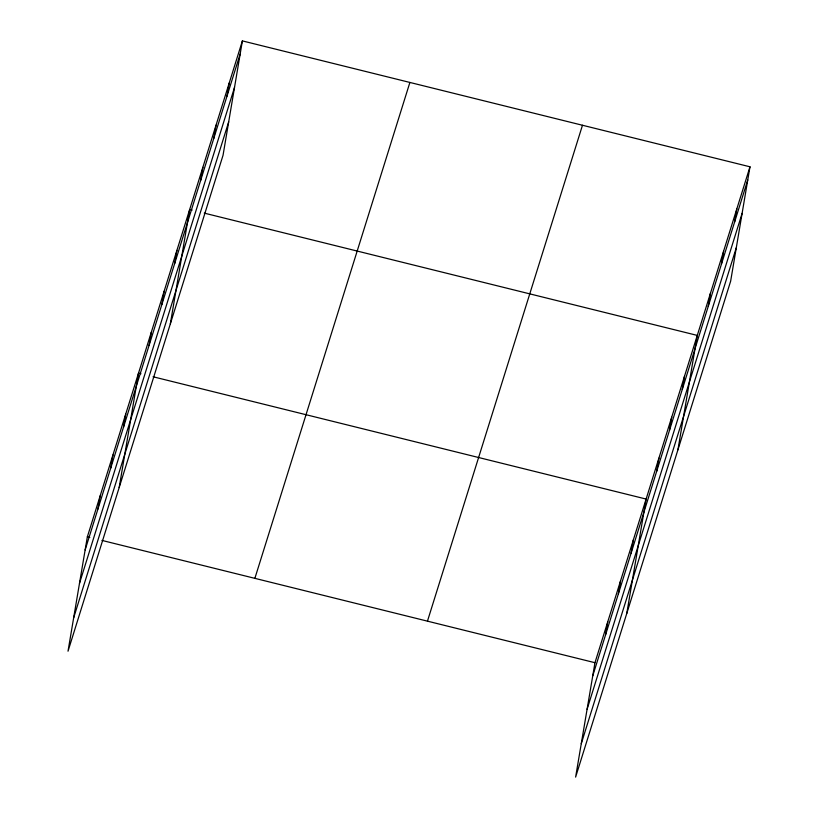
<?xml version="1.0" encoding="UTF-8"?>
<svg xmlns="http://www.w3.org/2000/svg" width="818" height="818" viewBox="0 0 818 818"><rect width="100%" height="100%" fill="white"/><g stroke="black" fill="none" stroke-linecap="round" stroke-linejoin="round"><path stroke-width="1.23" d="M242.384 40.9L87.362 536.802L68.017 651.2L223.038 155.297L242.384 40.9L749.983 166.8L730.638 281.198L575.616 777.1L594.962 662.703L749.983 166.8M97.925 509.052L100.154 495.892M110.716 468.141L112.945 454.982M123.508 427.231L125.727 414.072M119.172 487.548L138.518 373.151L140.952 373.754M149.081 345.401L151.31 332.241M161.872 304.49L164.101 291.331M174.663 263.58L176.882 250.42M170.328 323.897L189.674 209.51L192.107 210.114M200.625 180.522L202.854 167.353M213.805 138.365L216.034 125.205M226.975 96.217L229.204 83.047M605.524 634.962L607.754 621.792M618.316 594.042L620.545 580.882M631.107 553.132L633.337 539.972M626.772 613.449L646.118 499.062L153.089 376.771M656.68 471.311L658.909 458.152M669.472 430.401L671.701 417.231M682.263 389.48L684.492 376.321M677.928 449.808L697.273 335.411L204.244 213.12M708.224 306.423L710.453 293.263M721.404 264.265L723.633 251.106M734.584 222.118L736.803 208.958M85.133 549.962L240.155 54.06M79.489 583.367L234.51 87.465M73.661 617.794L228.682 121.882M254.868 578.357L409.89 82.444M427.456 621.159L582.477 125.256M592.743 675.872L747.754 179.97M587.089 709.278L742.11 213.375M581.271 743.695L736.282 247.793M87.362 536.802L89.796 537.406M101.933 540.412L594.962 662.703"/></g></svg>
